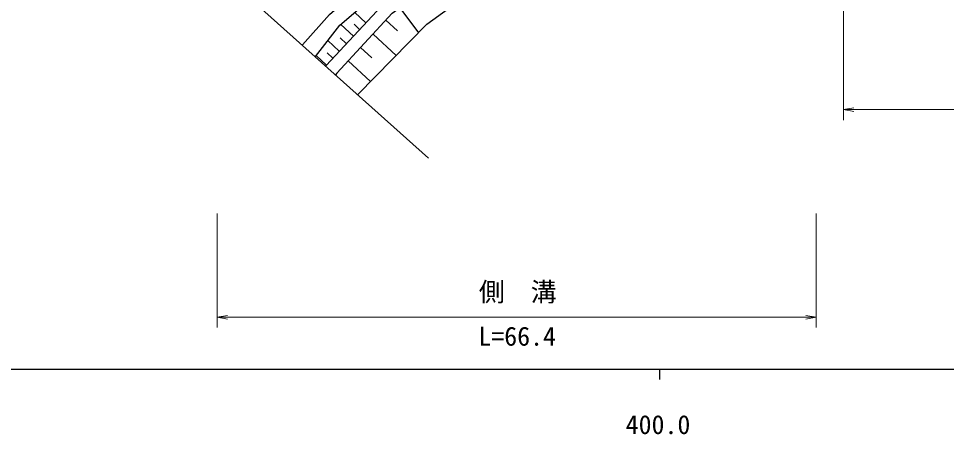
# Model space of a CAD drawing. Units: millimetres at full size, sheet at 1:1000; details may follow other scales. Extents: x 40000 to 680000, y 20000 to 380000.
# Drawn here: x 406226 to 495635, y 198715 to 238774 of the extents above; entities that cross this region are included whole.
import ezdxf
from ezdxf.enums import TextEntityAlignment as Align

# ---------------------------------------------------------------- set-up
doc = ezdxf.new("R2010")
doc.units = ezdxf.units.MM
doc.header["$LTSCALE"] = 1000
for name, color, linetype, lineweight in [('M-BGD', 7, 'Continuous', 25), ('M-BMK-OTRS', 5, 'Continuous', 25), ('M-STR-HTXT', 7, 'Continuous', 13), ('M-TTL-BAND', 7, 'Continuous', 25)]:
    doc.layers.add(name, color=color, linetype=linetype, lineweight=lineweight)
doc.styles.add('ＭＳ ゴシック', font='')
doc.styles.get('ＭＳ ゴシック').set_extended_font_data('MS Gothic')

# ---------------------------------------------------------------- blocks, each defined once
blk = doc.blocks.new('open_arrow')
at = {"color": 0, "linetype": 'Continuous', "lineweight": -2}
blk.add_lwpolyline([(7.5, 1.25), (0, 0), (7.5, -1.25)], dxfattribs=at)

msp = doc.modelspace()

# ---------------------------------------------------------------- linework, layer by layer
at = {"layer": 'M-BGD'}
for p, q in [((437194, 238138), (443653, 243691)), ((442980, 239823), (444757, 237389)), ((439688, 238364), (438617, 239362)), ((434826, 235106), (437194, 238138)), ((438491, 237079), (437277, 238210)), ((439090, 237722), (438554, 238220)), ((441623, 238616), (442740, 237583)), ((440384, 237275), (442618, 235211)), ((437135, 235622), (436031, 236649)), ((437813, 236350), (437206, 236916)), ((435902, 234298), (434913, 235218)), ((436518, 234960), (435966, 235473)), ((439189, 235982), (440267, 234986)), ((435823, 234212), (435871, 234264)), ((437993, 234689), (440149, 232696)), ((436903, 233509), (436770, 233364)), ((438916, 231441), (438931, 231460))]:
    msp.add_line(p, q, dxfattribs=at)
for points in [[(433574, 236228), (436173, 239173), (442755, 244832), (449453, 249643), (456055, 253183), (459646, 254686), (468111, 257613), (471984, 258076), (476341, 258327)], [(435871, 234264), (441194, 239981), (449541, 246377), (463448, 253295), (471131, 255310), (476820, 255770), (484158, 257684)], [(436903, 233509), (442240, 239283), (450764, 245506), (460872, 250897), (468431, 253384), (478447, 254616), (485671, 254924), (488872, 254648)], [(438931, 231460), (445582, 238229), (452998, 243632), (461474, 248240), (468393, 250582), (468902, 248420)]]:
    msp.add_lwpolyline(points, dxfattribs=at)
at = {"layer": 'M-BMK-OTRS'}
msp.add_line((445737, 225327), (421469, 247080), dxfattribs=at)
at = {"layer": 'M-STR-HTXT'}
for p, q in [((485705, 240000), (485705, 229000)), ((485705, 230000), (533964, 230000)), ((425364, 220000), (425364, 209000)), ((483069, 220000), (483069, 209000)), ((425364, 210000), (483069, 210000))]:
    msp.add_line(p, q, dxfattribs=at)
at = {"layer": 'M-TTL-BAND'}
for p, q in [((40000, 205000), (579000, 205000)), ((468000, 205000), (468000, 204000))]:
    msp.add_line(p, q, dxfattribs=at)

# ---------------------------------------------------------------- block references
at = {"layer": 'M-STR-HTXT', "xscale": 133, "yscale": 133}
for p in [(485705, 230000), (425364, 210000)]:
    msp.add_blockref('open_arrow', p, dxfattribs=at)
at = {"layer": 'M-STR-HTXT', "xscale": 133, "yscale": 133, "rotation": 180}
msp.add_blockref('open_arrow', (483069, 210000), dxfattribs=at)

# ---------------------------------------------------------------- texts
at = {"layer": 'M-STR-HTXT', "style": 'ＭＳ ゴシック'}
for s, p in [('側\u3000溝', (454323, 210983)), ('L=66.4', (454270, 206709))]:
    msp.add_text(s, height=1833, dxfattribs=at).set_placement(p, align=Align.BOTTOM_CENTER)
at = {"layer": 'M-TTL-BAND', "style": 'ＭＳ ゴシック'}
msp.add_text('400.0', height=1833, dxfattribs=at).set_placement((467844, 198195), align=Align.BOTTOM_CENTER)

doc.saveas('drawing.dxf')
